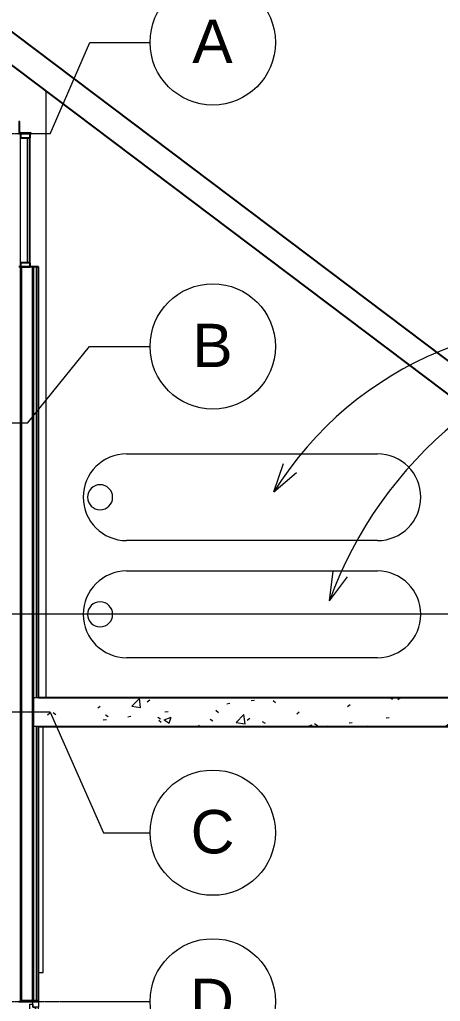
# Model space of a CAD drawing. Header units: millimetres. Extents: x -14653 to 23951, y -19588 to 11008.
# Drawn here: x 13069 to 17431, y -6202 to 3983 of the extents above; entities that cross this region are included whole.
import ezdxf

# ---------------------------------------------------------------- set-up
doc = ezdxf.new("R2010")
doc.units = ezdxf.units.MM
doc.linetypes.add('Grid Line', pattern=[22.225, 12.7, -3.175, 3.175, -3.175])
for name, color, linetype, lineweight in [('A-GLAZ', 151, 'Continuous', 9), ('A-GLAZ-CURT', 52, 'Continuous', 9), ('A-GLAZ-CWMG', 51, 'Continuous', 9), ('A-WALL', 113, 'Continuous', 9), ('A-WALL-PATT', 111, 'Continuous', 25), ('C-BLDG-PADS', 91, 'Continuous', 9), ('G-ANNO-SYMB', 111, 'Continuous', 9), ('G-ANNO-TEXT', 231, 'Continuous', 9), ('P-SANR-FIXT', 6, 'Continuous', 9), ('S-COLS', 52, 'Continuous', 9), ('S-FNDN', 32, 'Continuous', 9), ('S-GRID', 1, 'Continuous', 9), ('S-GRID-IDEN', 1, 'Continuous', 9)]:
    doc.layers.add(name, color=color, linetype=linetype, lineweight=lineweight)
doc.styles.add('Arial_1', font='arial.ttf', dxfattribs={"height": 450})
pattern_1 = [(45, (0, 0), (-106.066, 106.066), [])]

# ---------------------------------------------------------------- blocks, each defined once
blk = doc.blocks.new('System Panel - Glazed-708065-Level 1')
at = {"layer": 'A-GLAZ-CURT', "lineweight": 18}
for p, q in [((650, 44.45), (-650, 44.45)), ((-650, 44.45), (-650, 19.05)), ((-650, 19.05), (650, 19.05)), ((650, 19.05), (650, 44.45))]:
    blk.add_line(p, q, dxfattribs=at)
blk = doc.blocks.new('Rectangular Mullion - 64 x 128 rectangular-708063-Level 1')
at = {"layer": 'A-GLAZ-CWMG'}
for p, q in [((13077, 1458), (13077, 2758)), ((13177, 1458), (13177, 2758))]:
    blk.add_line(p, q, dxfattribs=at)
blk = doc.blocks.new('Rectangular Mullion - 64 x 128 rectangular-V5-Level 1')
at = {"layer": 'A-GLAZ-CWMG', "lineweight": 25}
for p, q in [((-40, 50), (0, 50)), ((-40, -50), (-40, 50)), ((0, 50), (0, -50)), ((0, -50), (-40, -50))]:
    blk.add_line(p, q, dxfattribs=at)
blk = doc.blocks.new('Rectangular Mullion - 64 x 128 rectangular-459090-Level 1')
at = {"layer": 'A-GLAZ-CWMG', "lineweight": 25}
for p, q in [((0, 50), (-40, 50)), ((-40, 50), (-40, -50)), ((-40, -50), (0, -50))]:
    blk.add_line(p, q, dxfattribs=at)
blk = doc.blocks.new('M_L-Anglel-Column - L127X127X9_5-709206-Level 1')
at = {"layer": 'S-COLS'}
h = blk.add_hatch(dxfattribs=at)
h.set_pattern_fill('FP1_5', color=256, style=0, pattern_type=2)
h.set_pattern_definition([(315, (-2833.3, 13096.83), (251.447, 251.447), []), (315, (-2452.3, 13096.83), (251.447, 251.447), [])])
h.paths.add_polyline_path([(-35, 34), (-35, -92), (-25, -92), (-25, 25), (92, 25), (92, 35), (-35, 35)], flags=0)
for p, q in [((92, 35), (-35, 35)), ((-35, 35), (-35, -92)), ((-25, -92), (-25, 25)), ((-25, 25), (92, 25)), ((92, 25), (92, 35)), ((-35, -92), (-25, -92))]:
    blk.add_line(p, q, dxfattribs=at)
blk = doc.blocks.new('Single Window - Standard-818874-Level 1')
at = {"layer": 'A-GLAZ', "lineweight": 18}
for p, q in [((-750, -101), (-750, -41)), ((-750, -41), (-690, -41)), ((-690, -101), (-750, -101)), ((-690, -41), (-690, -101)), ((-660, -56), (-660, -26)), ((-660, -26), (660, -26)), ((660, -56), (-660, -56)), ((660, -26), (660, -56)), ((690, -101), (690, -41)), ((690, -41), (750, -41)), ((750, -101), (690, -101))]:
    blk.add_line(p, q, dxfattribs=at)
at = {"layer": 'A-GLAZ'}
for p, q in [((-720, -11), (-660, -11)), ((-720, -41), (-720, -11)), ((-690, -41), (-720, -41)), ((-690, -71), (-690, -41)), ((-690, -71), (690, -71)), ((-660, -71), (-690, -71)), ((-690, -101), (690, -101)), ((-660, -11), (660, -11)), ((-660, -11), (-660, -71)), ((660, -71), (-660, -71)), ((660, -11), (720, -11)), ((660, -71), (660, -11)), ((690, -71), (660, -71)), ((690, -41), (690, -71)), ((720, -41), (690, -41)), ((720, -11), (720, -41))]:
    blk.add_line(p, q, dxfattribs=at)
blk = doc.blocks.new('DC_Tankworks_PLM_5000L - 5000L 3500x900x1860-778223-Level 1')
at = {"layer": 'P-SANR-FIXT'}
for p, q in [((-1300, 450), (1300, 450)), ((1300, -450), (-1300, -450))]:
    blk.add_line(p, q, dxfattribs=at)
for centre, radius, start, end in [((-1300, 0), 450, 90, 270), ((1300, 0), 450, 270, 90), ((-1575, 0), 130, 360, 180), ((-1575, 0), 130, 360, 180), ((-1575, 0), 130, 180, 0), ((-1575, 0), 130, 180, 360)]:
    blk.add_arc(centre, radius, start, end, dxfattribs=at)
blk = doc.blocks.new('轴网 - M_Grid Head - Circle-24584-Level 1')
at = {"layer": 'S-GRID-IDEN'}
blk.add_circle((0, 0), 6.5, dxfattribs=at)

msp = doc.modelspace()

# ---------------------------------------------------------------- hatches: boundary and pattern name
at = {"layer": 'A-WALL-PATT', "lineweight": 9}
h = msp.add_hatch(dxfattribs=at)
h.set_pattern_fill('FP1_1', color=256, style=0, pattern_type=2)
h.set_pattern_definition(pattern_1)
h.paths.add_polyline_path([(13089.9, -18403.6), (13089.9, -12214.6), (13074.9, -12214.6), (13074.9, -18403.6)], flags=0)
h.paths.add_polyline_path([(13074.9, -6188.6), (13089.9, -6188.6), (13089.9, 1418.4), (13074.9, 1418.4), (13074.9, -4606.9)], flags=0)
h = msp.add_hatch(dxfattribs=at)
h.set_pattern_fill('FP1_1', color=256, style=0, pattern_type=2)
h.set_pattern_definition(pattern_1)
h.paths.add_polyline_path([(13216.9, -18403.6), (13216.9, -12214.6), (13201.9, -12214.6), (13201.9, -18403.6)], flags=0)
h.paths.add_polyline_path([(13201.9, -6188.6), (13216.9, -6188.6), (13216.9, 1418.4), (13201.9, 1418.4), (13201.9, -4606.9)], flags=0)
h = msp.add_hatch(dxfattribs=at)
h.set_pattern_fill('FP1_4', color=256, style=0, pattern_type=2)
h.set_pattern_definition([(50, (0, 0), (728.737, -63.756), [76.2, -838.2]), (355, (0, 0), (-140.972, 764.228), [60.96, -670.56]), (100.451, (60.7, -5.3), (587.77, 700.467), [64.76, -712.36]), (46.184, (0, 203.2), (1084.316, -168.17), [114.3, -1257.3]), (96.636, (90.4, 189.2), (949.61, 989.71), [97.14, -1068.54]), (351.184, (0, 203.2), (949.62, 989.7), [91.44, -1005.84]), (21, (101.6, 152.4), (606.458, -409.06), [76.2, -838.2]), (326, (101.6, 152.4), (247.208, 736.753), [60.96, -670.56]), (71.451, (152.14, 118.3), (853.668, 327.685), [64.76, -712.36]), (37.5, (0, 0), (12.3547, 338.22), [33.528, -628.904, 33.528, -647.192, -673.1]), (37.5, (0, 0), (12.3547, 338.22), [-1343.152, 33.528, -639.572]), (7.5, (0, 0), (267.279, 400.722), [33.528, -354.584, 33.528, -613.664, -256.54]), (7.5, (0, 0), (267.279, 400.722), [-1035.304, 33.528, -223.012]), (327.5, (-226.57, 0), (542.3633, -22.9153), [33.528, -220.472, 33.528, -758.952, -1051.56]), (327.5, (-226.57, 0), (542.3633, -22.9153), [-1046.48, 33.528, -1018.032]), (317.5, (-328.17, 0), (592.517, 101.707), [33.528, -296.672, 33.528, -492.76, -746.76]), (317.5, (-328.17, 0), (592.517, 101.707), [-856.488, 33.528, -713.232])])
h.paths.add_polyline_path([(21678.3, -3351.6), (22075.8, -3351.6), (21678.3, -3051.6), (13216.9, -3051.6), (13216.9, -3351.6), (13942.6, -3351.6)], flags=0)

# ---------------------------------------------------------------- linework, layer by layer
at = {"layer": 'A-WALL', "lineweight": 25}
for p, q in [((22540.6, -3351.6), (9584.8, 6426.5)), ((9491, 6146.5), (21678.3, -3051.6)), ((13263.9, 1418.4), (13061.9, 1418.4)), ((13263.9, -3051.6), (13263.9, 1418.4)), ((13263.9, -6201.6), (13263.9, -3351.6)), ((13061.9, -6201.6), (13263.9, -6201.6))]:
    msp.add_line(p, q, dxfattribs=at)
at = {"layer": 'A-WALL'}
for p, q in [((13341.9, 3240.1), (13341.9, -3051.6)), ((13074.9, 1418.4), (13074.9, -6188.6)), ((13089.9, -6188.6), (13089.9, 1418.4)), ((13201.9, -6188.6), (13201.9, 1418.4)), ((13216.9, -6188.6), (13216.9, 1418.4)), ((13241.9, -3051.6), (13241.9, 1418.4)), ((13263.9, -3051.6), (13216.9, -3051.6)), ((13263.9, -3351.6), (13216.9, -3351.6)), ((13241.9, -6188.6), (13241.9, -3351.6)), ((13074.9, -6188.6), (13263.9, -6188.6))]:
    msp.add_line(p, q, dxfattribs=at)
at = {"layer": 'C-BLDG-PADS'}
for p, q in [((13311.9, -5901.6), (13311.9, -3351.6)), ((13263.9, -5901.6), (13311.9, -5901.6))]:
    msp.add_line(p, q, dxfattribs=at)
at = {"layer": 'G-ANNO-SYMB'}
msp.add_line((-9044.5, -2181.6), (21920.3, -2181.6), dxfattribs=at)
at = {"layer": 'G-ANNO-TEXT', "color": 7}
for p, q in [((15704, -916.6), (15806.2, -623.3)), ((15704, -916.6), (15939.1, -713.7)), ((16281.5, -2046.8), (16318.4, -1738.5)), ((16281.5, -2046.8), (16467.7, -1798.2))]:
    msp.add_line(p, q, dxfattribs=at)
for centre, radius, start, end in [((18830.1, -2860.5), 3681.2, 76.90198, 148.12641), ((20292, -3491.3), 4262.7, 98.46781, 160.19311)]:
    msp.add_arc(centre, radius, start, end, dxfattribs=at)
at = {"layer": 'S-FNDN', "lineweight": 25}
for p, q in [((21678.3, -3051.6), (13263.9, -3051.6)), ((13263.9, -3351.6), (22075.8, -3351.6))]:
    msp.add_line(p, q, dxfattribs=at)
at = {"layer": 'S-GRID'}
for p, q in [((13385.2, 2798.4), (13796.8, 3747.2)), ((13796.8, 3747.2), (14421.2, 3747.2)), ((13151.2, -201.6), (13791.6, 592.9)), ((13791.6, 592.9), (14421.2, 592.9)), ((13384.4, -3201.6), (13938.6, -4451.5)), ((13938.6, -4451.5), (14421.2, -4451.5))]:
    msp.add_line(p, q, dxfattribs=at)
at = {"layer": 'S-GRID', "linetype": 'Grid Line'}
for p, q in [((13385.2, 2798.4), (-13352.9, 2798.4)), ((13151.2, -201.6), (-13352.9, -201.6)), ((13384.4, -3201.6), (-13352.9, -3201.6)), ((6130.5, -6201.6), (14421.2, -6201.6))]:
    msp.add_line(p, q, dxfattribs=at)

# ---------------------------------------------------------------- block references
at = {"layer": 'A-GLAZ', "rotation": 90.0000000000001}
msp.add_blockref('Single Window - Standard-818874-Level 1', (13162.9, -6951.6), dxfattribs=at)
at = {"layer": 'A-GLAZ-CURT', "rotation": 269.9999999999999}
msp.add_blockref('System Panel - Glazed-708065-Level 1', (13126.9, 2108.4), dxfattribs=at)
at = {"layer": 'A-GLAZ-CWMG', "rotation": 89.99999999999991}
msp.add_blockref('Rectangular Mullion - 64 x 128 rectangular-459090-Level 1', (13126.9, 2798.4), dxfattribs=at)
at = {"layer": 'A-GLAZ-CWMG'}
msp.add_blockref('Rectangular Mullion - 64 x 128 rectangular-708063-Level 1', (0, 0), dxfattribs=at)
at = {"layer": 'A-GLAZ-CWMG', "extrusion": (0, 0, -1), "rotation": 270.0000000000001}
msp.add_blockref('Rectangular Mullion - 64 x 128 rectangular-V5-Level 1', (-13126.9, 1418.4), dxfattribs=at)
at = {"layer": 'P-SANR-FIXT'}
for p in [(15478.3, -971.6), (15478.3, -2186.7)]:
    msp.add_blockref('DC_Tankworks_PLM_5000L - 5000L 3500x900x1860-778223-Level 1', p, dxfattribs=at)
at = {"layer": 'S-COLS', "rotation": 89.99999999999991}
msp.add_blockref('M_L-Anglel-Column - L127X127X9_5-709206-Level 1', (13096.8, 2833.3), dxfattribs=at)
at = {"layer": 'S-GRID-IDEN', "xscale": 99.99999999999993, "yscale": 99.99999999999993, "zscale": 99.99999999999993}
for p, rotation in [((15071.2, 3747.2), 89.99999999999982), ((15071.2, 592.9), 89.99999999999982), ((15071.2, -4451.5), 89.99999999999982), ((15071.2, -6201.6), 269.9999999999994)]:
    msp.add_blockref('轴网 - M_Grid Head - Circle-24584-Level 1', p, dxfattribs=dict(at, rotation=rotation))

# ---------------------------------------------------------------- texts
at = {"layer": 'S-GRID-IDEN', "char_height": 450, "attachment_point": 1, "style": 'Arial_1'}
for s, insert, width in [('\\fArial|b0|i0|c134|p34|;A', (14858.8, 3982.2), 513.08), ('\\fArial|b0|i0|c134|p34|;B', (14858.8, 827.9), 513.08), ('\\fArial|b0|i0|c134|p34|;C', (14842.3, -4216.5), 553.164), ('\\fArial|b0|i0|c134|p34|;D', (14837.1, -5966.3), 553.164)]:
    msp.add_mtext(s, dxfattribs=dict(at, insert=insert, width=width))

doc.saveas('drawing.dxf')
